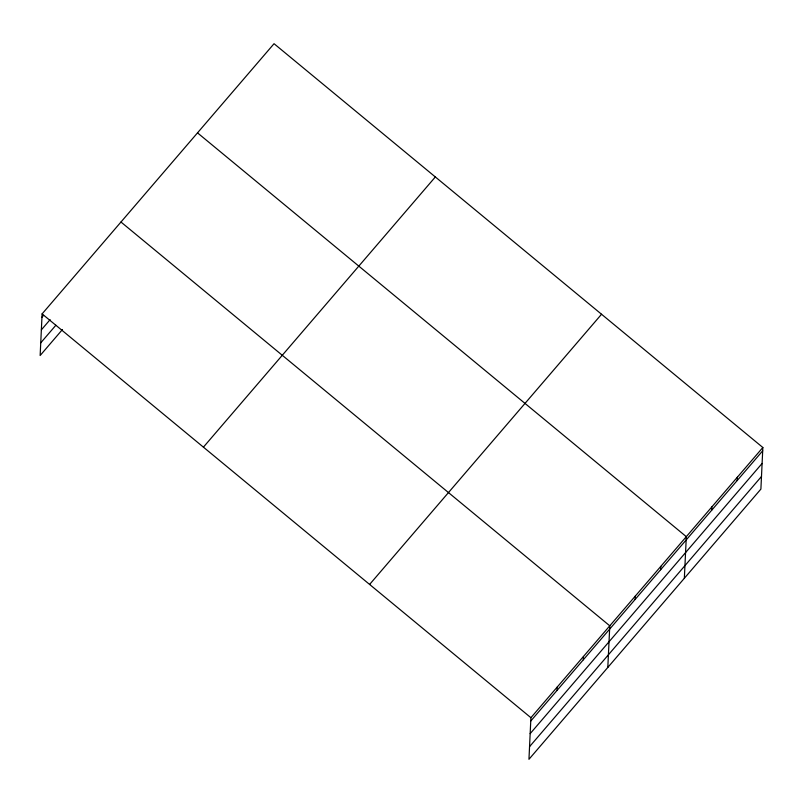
<?xml version="1.0" encoding="UTF-8"?>
<svg xmlns="http://www.w3.org/2000/svg" width="803" height="803" viewBox="0 0 803 803"><rect width="100%" height="100%" fill="white"/><g stroke="black" fill="none" stroke-linecap="round" stroke-linejoin="round"><path stroke-width="1.2" d="M762.85 447.502L530.913 717.701L528.956 759.297L760.893 489.107L762.85 447.502L274.044 43.703L42.107 313.893L40.15 355.498L62.453 329.521M557.041 690.399L557.202 687.077M583.329 659.775L583.49 656.452M607.811 667.434L609.778 625.828L120.972 222.029M635.133 599.429L635.283 596.107M660.638 569.708L660.799 566.386M684.347 578.27L686.314 536.665L197.508 132.866M711.669 510.266L711.829 506.944M737.184 480.545L737.335 477.223M41.957 317.215L43.553 315.358M41.365 329.852L50.117 319.644M40.742 342.861L55.879 325.235M203.42 447.151L435.346 176.951M369.611 584.443L601.547 314.244M530.763 721.024L762.689 450.824M530.161 733.651L762.097 463.451M529.548 746.67L761.485 476.47M42.107 313.893L530.913 717.701"/></g></svg>
